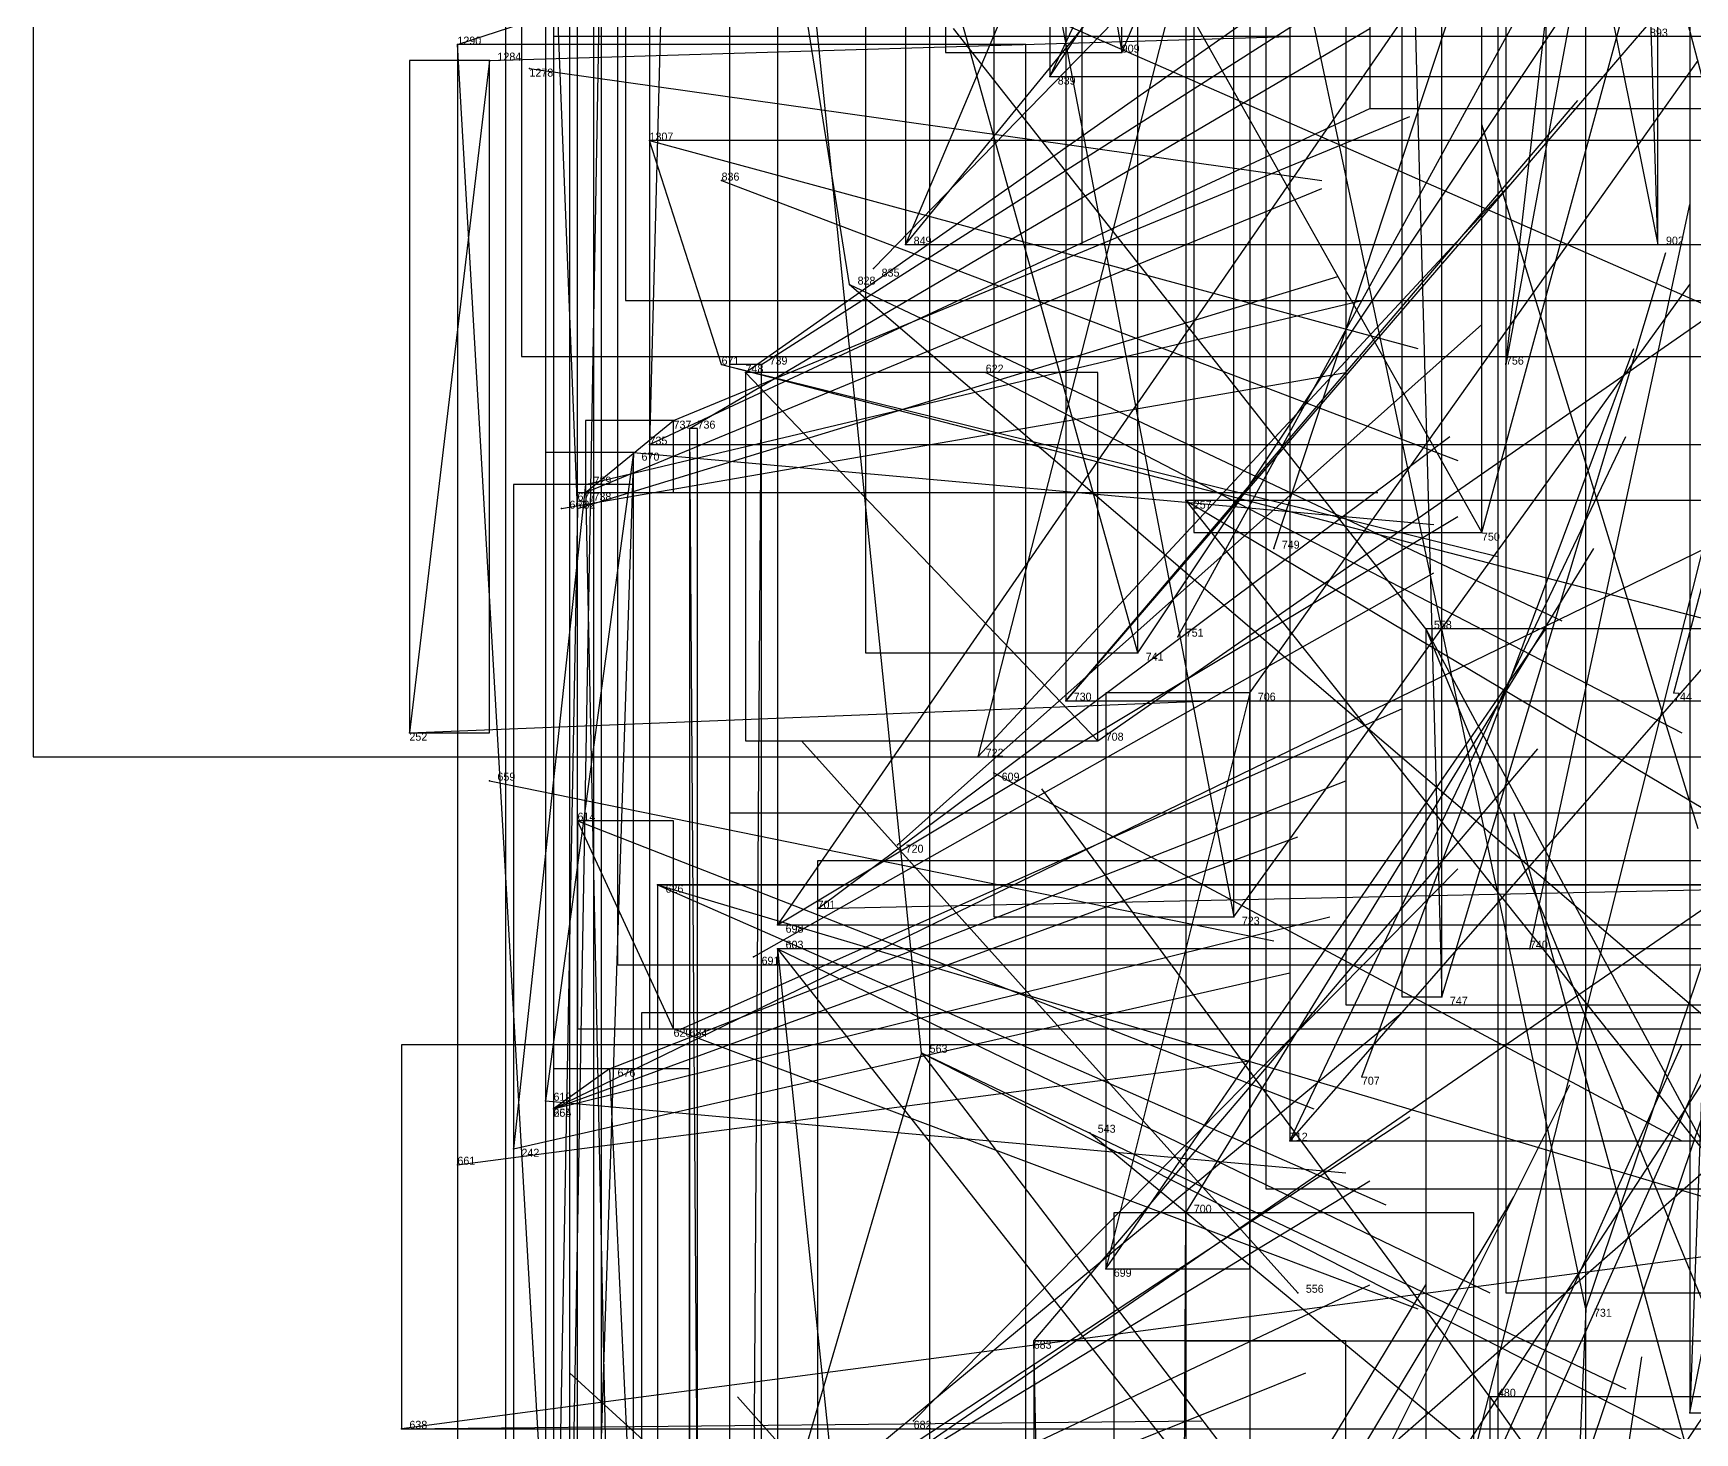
# Model space of a CAD drawing. Extents: x 59.1 to 70.8, y 600.3 to 605.1.
# Drawn here: x 68.053 to 68.2606, y 601.3845 to 601.5594 of the extents above; entities that cross this region are included whole.
import ezdxf

# ---------------------------------------------------------------- set-up
doc = ezdxf.new("R2010")
doc.units = 0
for name, color, linetype in [('Clients', 3, 'CONTINUOUS'), ('Facilities', 3, 'CONTINUOUS'), ('Facilities_lines', 3, 'CONTINUOUS'), ('Min_max_boxes', 1, 'CONTINUOUS'), ('Normals', 1, 'CONTINUOUS'), ('Source_points', 5, 'CONTINUOUS'), ('Text', 3, 'CONTINUOUS')]:
    doc.layers.add(name, color=color, linetype=linetype)

msp = doc.modelspace()

# ---------------------------------------------------------------- linework, layer by layer
at = {"layer": 'Clients', "color": 5}
for p in [(68.106, 601.558, 445.822), (68.189, 601.557, 446.346), (68.13, 601.546, 445.366), (68.162, 601.533, 446.164), (68.256, 601.533, 446.349), (68.144, 601.518, 445.98), (68.237, 601.518, 446.293), (68.133, 601.511, 445.792), (68.13, 601.508, 445.856), (68.234, 601.497, 446.13), (68.182, 601.476, 445.993), (68.1, 601.472, 445.41), (68.186, 601.471, 445.792), (68.171, 601.469, 445.934), (68.121, 601.461, 445.181), (68.151, 601.45, 445.814), (68.146, 601.448, 445.749), (68.203, 601.449, 445.841), (68.229, 601.439, 446.003), (68.117, 601.426, 445.245), (68.118, 601.425, 445.505), (68.118, 601.425, 445.438), (68.21, 601.421, 445.88), (68.113, 601.42, 445.376), (68.197, 601.412, 445.822), (68.187, 601.405, 445.761), (68.178, 601.396, 445.7), (68.26, 601.387, 445.858), (68.099, 601.385, 445.186)]:
    msp.add_point(p, dxfattribs=at)
at = {"layer": 'Facilities', "color": 3}
for p in [(68.11, 601.556, 445.67), (68.115, 601.555, 445.52), (68.18, 601.554, 446.243), (68.139, 601.541, 445.29), (68.158, 601.53, 446.102), (68.155, 601.528, 445.216), (68.139, 601.518, 445.335), (68.142, 601.517, 446.044), (68.172, 601.517, 445.14), (68.135, 601.51, 445.92), (68.128, 601.507, 445.405), (68.121, 601.502, 445.475), (68.122, 601.503, 445.604), (68.122, 601.502, 445.73), (68.119, 601.5, 445.538), (68.121, 601.5, 445.667), (68.197, 601.501, 445.061), (68.208, 601.495, 446.176), (68.227, 601.485, 444.985), (68.196, 601.484, 446.116), (68.191, 601.482, 446.056), (68.205, 601.477, 445.93), (68.258, 601.477, 446.07), (68.11, 601.466, 445.257), (68.173, 601.467, 445.092), (68.161, 601.458, 445.873), (68.131, 601.453, 445.105), (68.146, 601.445, 445.029), (68.24, 601.445, 446.062), (68.143, 601.444, 445.688), (68.133, 601.435, 445.173), (68.134, 601.435, 445.626), (68.164, 601.432, 444.952), (68.125, 601.43, 445.566), (68.219, 601.429, 445.941), (68.185, 601.422, 444.874), (68.106, 601.418, 445.313), (68.211, 601.402, 444.797), (68.247, 601.4, 445.786), (68.235, 601.389, 444.721), (68.163, 601.386, 445.641)]:
    msp.add_point(p, dxfattribs=at)
at = {"layer": 'Facilities_lines', "color": 3}
for p, q in [((68.313, 602.023, 446.814), (68.171, 601.469, 445.934)), ((68.337, 601.949, 446.599), (68.162, 601.533, 446.164)), ((68.18, 601.554, 446.243), (68.353, 601.92, 446.375)), ((68.184, 601.89, 447.393), (68.256, 601.533, 446.349)), ((68.404, 601.822, 446.344), (68.146, 601.448, 445.749)), ((68.293, 601.821, 446.099), (68.237, 601.518, 446.293)), ((68.329, 601.762, 445.825), (68.205, 601.271, 445.438)), ((68.155, 601.528, 445.216), (68.123, 601.728, 446.023)), ((68.392, 601.72, 445.829), (68.182, 601.476, 445.993)), ((68.167, 601.689, 446.762), (68.189, 601.557, 446.346)), ((68.231, 601.67, 446.616), (68.298, 601.415, 445.972)), ((68.164, 601.432, 444.952), (68.14, 601.667, 445.81)), ((68.247, 601.4, 445.786), (68.197, 601.636, 446.64)), ((68.427, 601.634, 445.443), (68.165, 601.242, 445.259)), ((68.224, 601.622, 446.449), (68.229, 601.439, 446.003)), ((68.381, 601.617, 445.296), (68.21, 601.421, 445.88)), ((68.173, 601.605, 446.322), (68.203, 601.449, 445.841)), ((68.191, 601.482, 446.056), (68.157, 601.604, 446.401)), ((68.466, 601.596, 445.746), (68.112, 601.286, 445.022)), ((68.451, 601.587, 445.594), (68.118, 601.425, 445.438)), ((68.45, 601.443, 445.135), (68.126, 601.585, 445.913)), ((68.132, 601.585, 446.092), (68.13, 601.508, 445.856)), ((68.124, 601.58, 446.03), (68.12, 601.355, 445.335)), ((68.121, 601.5, 445.667), (68.118, 601.576, 445.902)), ((68.198, 601.561, 446.407), (68.234, 601.497, 446.13)), ((68.122, 601.282, 445.138), (68.106, 601.558, 445.822)), ((68.42, 601.559, 445.373), (68.118, 601.351, 445.274)), ((68.11, 601.556, 445.67), (68.1, 601.472, 445.41)), ((68.139, 601.518, 445.335), (68.13, 601.546, 445.366)), ((68.155, 601.528, 445.216), (68.461, 601.266, 445.032)), ((68.139, 601.518, 445.335), (68.46, 601.435, 445.428)), ((68.143, 601.37, 445.522), (68.144, 601.518, 445.98)), ((68.142, 601.517, 446.044), (68.186, 601.471, 445.792)), ((68.122, 601.502, 445.73), (68.133, 601.511, 445.792)), ((68.135, 601.51, 445.92), (68.136, 601.365, 445.458)), ((68.128, 601.507, 445.405), (68.117, 601.426, 445.245)), ((68.128, 601.507, 445.405), (68.123, 601.355, 445.076)), ((68.122, 601.503, 445.604), (68.113, 601.42, 445.376)), ((68.122, 601.503, 445.604), (68.128, 601.213, 444.95)), ((68.121, 601.5, 445.667), (68.117, 601.281, 445.098)), ((68.197, 601.501, 445.061), (68.415, 601.227, 445.082)), ((68.264, 601.496, 446.052), (68.26, 601.387, 445.858)), ((68.227, 601.485, 444.985), (68.444, 600.957, 444.458)), ((68.227, 601.485, 444.985), (68.397, 601.169, 445.066)), ((68.205, 601.477, 445.93), (68.187, 601.405, 445.761)), ((68.133, 601.435, 445.173), (68.121, 601.461, 445.181)), ((68.437, 601.456, 445.073), (68.151, 601.45, 445.814)), ((68.131, 601.453, 445.105), (68.456, 601.356, 445.257)), ((68.131, 601.453, 445.105), (68.443, 601.453, 445.602)), ((68.146, 601.445, 445.029), (68.548, 600.934, 444.122)), ((68.146, 601.445, 445.029), (68.156, 601.349, 444.804)), ((68.462, 601.433, 445.252), (68.099, 601.385, 445.186)), ((68.164, 601.432, 444.952), (68.142, 601.357, 444.881)), ((68.164, 601.432, 444.952), (68.527, 600.957, 444.234)), ((68.164, 601.432, 444.952), (68.437, 601.293, 445.206)), ((68.125, 601.43, 445.566), (68.118, 601.425, 445.505)), ((68.125, 601.43, 445.566), (68.135, 601.215, 445.015)), ((68.196, 601.189, 445.177), (68.197, 601.412, 445.822)), ((68.247, 601.4, 445.786), (68.246, 601.378, 445.801)), ((68.183, 601.178, 445.119), (68.178, 601.396, 445.7)), ((68.235, 601.389, 444.721), (68.383, 601.182, 445.125))]:
    msp.add_line(p, q, dxfattribs=at)
at = {"layer": 'Min_max_boxes', "color": 1}
for p, q in [((68.053, 602.023, 445.934), (68.053, 601.469, 445.934)), ((68.053, 602.023, 447.277), (68.053, 601.469, 447.277)), ((68.127, 601.996, 446.128), (68.127, 601.526, 446.128)), ((68.127, 601.996, 446.718), (68.127, 601.526, 446.718)), ((68.162, 601.949, 446.164), (68.162, 601.533, 446.164)), ((68.162, 601.949, 446.599), (68.162, 601.533, 446.599)), ((68.18, 601.92, 446.243), (68.18, 601.554, 446.243)), ((68.18, 601.92, 446.375), (68.18, 601.554, 446.375)), ((68.217, 601.91, 445.954), (68.217, 601.438, 445.954)), ((68.217, 601.91, 446.654), (68.217, 601.438, 446.654)), ((68.26, 601.907, 445.858), (68.26, 601.387, 445.858)), ((68.26, 601.907, 446.386), (68.26, 601.387, 446.386)), ((68.184, 601.89, 446.349), (68.184, 601.533, 446.349)), ((68.184, 601.89, 447.393), (68.184, 601.533, 447.393)), ((68.256, 601.533, 446.349), (68.256, 601.89, 446.349)), ((68.256, 601.533, 447.393), (68.256, 601.89, 447.393)), ((68.197, 601.865, 445.782), (68.197, 601.396, 445.782)), ((68.197, 601.865, 446.239), (68.197, 601.396, 446.239)), ((68.22, 601.853, 446.403), (68.22, 601.55, 446.403)), ((68.22, 601.853, 447.272), (68.22, 601.55, 447.272)), ((68.146, 601.822, 445.749), (68.146, 601.448, 445.749)), ((68.146, 601.822, 446.344), (68.146, 601.448, 446.344)), ((68.237, 601.821, 445.914), (68.237, 601.402, 445.914)), ((68.237, 601.821, 446.293), (68.237, 601.402, 446.293)), ((68.14, 601.807, 445.721), (68.14, 601.462, 445.721)), ((68.14, 601.807, 446.406), (68.14, 601.462, 446.406)), ((68.118, 601.794, 444.552), (68.118, 601.083, 444.552)), ((68.118, 601.794, 446.359), (68.118, 601.083, 446.359)), ((68.236, 601.776, 445.558), (68.236, 601.314, 445.558)), ((68.236, 601.776, 446.187), (68.236, 601.314, 446.187)), ((68.205, 601.762, 445.438), (68.205, 601.271, 445.438)), ((68.205, 601.762, 445.825), (68.205, 601.271, 445.825)), ((68.13, 601.745, 445.856), (68.13, 601.508, 445.856)), ((68.13, 601.745, 446.131), (68.13, 601.508, 446.131)), ((68.242, 601.745, 444.661), (68.242, 600.985, 444.661)), ((68.242, 601.745, 445.762), (68.242, 600.985, 445.762)), ((68.123, 601.728, 445.032), (68.123, 601.266, 445.032)), ((68.123, 601.728, 446.023), (68.123, 601.266, 446.023)), ((68.114, 601.724, 445.452), (68.114, 601.519, 445.452)), ((68.114, 601.724, 446.228), (68.114, 601.519, 446.228)), ((68.182, 601.72, 445.829), (68.182, 601.476, 445.829)), ((68.182, 601.72, 445.993), (68.182, 601.476, 445.993)), ((68.207, 601.72, 445.972), (68.207, 601.415, 445.972)), ((68.207, 601.72, 446.937), (68.207, 601.415, 446.937)), ((68.167, 601.689, 446.346), (68.167, 601.557, 446.346)), ((68.167, 601.689, 446.762), (68.167, 601.557, 446.762)), ((68.189, 601.557, 446.346), (68.189, 601.689, 446.346)), ((68.189, 601.557, 446.762), (68.189, 601.689, 446.762)), ((68.14, 601.667, 444.234), (68.14, 600.957, 444.234)), ((68.14, 601.667, 445.81), (68.14, 600.957, 445.81)), ((68.197, 601.636, 445.786), (68.197, 601.378, 445.786)), ((68.197, 601.636, 446.64), (68.197, 601.378, 446.64)), ((68.247, 601.378, 445.786), (68.247, 601.636, 445.786)), ((68.247, 601.378, 446.64), (68.247, 601.636, 446.64)), ((68.165, 601.634, 445.259), (68.165, 601.242, 445.259)), ((68.165, 601.634, 445.443), (68.165, 601.242, 445.443)), ((68.224, 601.622, 446.003), (68.224, 601.439, 446.003)), ((68.224, 601.622, 446.449), (68.224, 601.439, 446.449)), ((68.229, 601.439, 446.003), (68.229, 601.622, 446.003)), ((68.229, 601.439, 446.449), (68.229, 601.622, 446.449)), ((68.21, 601.617, 445.296), (68.21, 601.421, 445.296)), ((68.21, 601.617, 445.88), (68.21, 601.421, 445.88)), ((68.173, 601.605, 445.841), (68.173, 601.449, 445.841)), ((68.173, 601.605, 446.322), (68.173, 601.449, 446.322)), ((68.203, 601.449, 445.841), (68.203, 601.605, 445.841)), ((68.203, 601.449, 446.322), (68.203, 601.605, 446.322)), ((68.157, 601.604, 446.056), (68.157, 601.482, 446.056)), ((68.157, 601.604, 446.401), (68.157, 601.482, 446.401)), ((68.191, 601.482, 446.056), (68.191, 601.604, 446.056)), ((68.191, 601.482, 446.401), (68.191, 601.604, 446.401)), ((68.112, 601.602, 445.022), (68.112, 601.286, 445.022)), ((68.112, 601.602, 445.747), (68.112, 601.286, 445.747)), ((68.126, 601.585, 445.135), (68.126, 601.443, 445.135)), ((68.126, 601.585, 445.913), (68.126, 601.443, 445.913)), ((68.12, 601.58, 445.335), (68.12, 601.355, 445.335)), ((68.12, 601.58, 446.03), (68.12, 601.355, 446.03)), ((68.124, 601.355, 445.335), (68.124, 601.58, 445.335)), ((68.124, 601.355, 446.03), (68.124, 601.58, 446.03)), ((68.117, 601.576, 445.098), (68.117, 601.281, 445.098)), ((68.117, 601.576, 445.902), (68.117, 601.281, 445.902)), ((68.121, 601.281, 445.098), (68.121, 601.576, 445.098)), ((68.121, 601.281, 445.902), (68.121, 601.576, 445.902)), ((68.198, 601.561, 446.13), (68.198, 601.497, 446.13)), ((68.198, 601.561, 446.407), (68.198, 601.497, 446.407)), ((68.234, 601.497, 446.13), (68.234, 601.561, 446.13)), ((68.234, 601.497, 446.407), (68.234, 601.561, 446.407)), ((68.177, 601.558, 444.232), (68.106, 601.558, 444.232)), ((68.106, 601.558, 444.232), (68.106, 600.957, 444.232)), ((68.177, 601.558, 445.822), (68.106, 601.558, 445.822)), ((68.106, 601.558, 445.822), (68.106, 600.957, 445.822)), ((68.106, 601.558, 444.232), (68.106, 601.558, 445.822)), ((68.42, 601.559, 445.274), (68.118, 601.559, 445.274)), ((68.118, 601.559, 445.274), (68.118, 601.351, 445.274)), ((68.42, 601.559, 445.373), (68.118, 601.559, 445.373)), ((68.118, 601.559, 445.373), (68.118, 601.351, 445.373)), ((68.118, 601.559, 445.274), (68.118, 601.559, 445.373)), ((68.177, 600.957, 444.232), (68.177, 601.558, 444.232)), ((68.177, 600.957, 445.822), (68.177, 601.558, 445.822)), ((68.177, 601.558, 444.232), (68.177, 601.558, 445.822)), ((68.11, 601.556, 445.41), (68.1, 601.556, 445.41)), ((68.1, 601.556, 445.41), (68.1, 601.472, 445.41)), ((68.11, 601.556, 445.67), (68.1, 601.556, 445.67)), ((68.1, 601.556, 445.67), (68.1, 601.472, 445.67)), ((68.1, 601.556, 445.41), (68.1, 601.556, 445.67)), ((68.11, 601.472, 445.41), (68.11, 601.556, 445.41)), ((68.11, 601.472, 445.67), (68.11, 601.556, 445.67)), ((68.11, 601.556, 445.41), (68.11, 601.556, 445.67)), ((68.167, 601.557, 446.346), (68.189, 601.557, 446.346)), ((68.167, 601.557, 446.762), (68.189, 601.557, 446.762)), ((68.167, 601.557, 446.346), (68.167, 601.557, 446.762)), ((68.189, 601.557, 446.346), (68.189, 601.557, 446.762)), ((68.18, 601.554, 446.243), (68.353, 601.554, 446.243)), ((68.18, 601.554, 446.375), (68.353, 601.554, 446.375)), ((68.18, 601.554, 446.243), (68.18, 601.554, 446.375)), ((68.22, 601.55, 446.403), (68.278, 601.55, 446.403)), ((68.22, 601.55, 447.272), (68.278, 601.55, 447.272)), ((68.22, 601.55, 446.403), (68.22, 601.55, 447.272)), ((68.46, 601.546, 445.335), (68.13, 601.546, 445.335)), ((68.13, 601.546, 445.335), (68.13, 601.435, 445.335)), ((68.46, 601.546, 445.428), (68.13, 601.546, 445.428)), ((68.13, 601.546, 445.428), (68.13, 601.435, 445.428)), ((68.13, 601.546, 445.335), (68.13, 601.546, 445.428)), ((68.162, 601.533, 446.164), (68.337, 601.533, 446.164)), ((68.162, 601.533, 446.599), (68.337, 601.533, 446.599)), ((68.162, 601.533, 446.164), (68.162, 601.533, 446.599)), ((68.184, 601.533, 446.349), (68.256, 601.533, 446.349)), ((68.184, 601.533, 447.393), (68.256, 601.533, 447.393)), ((68.184, 601.533, 446.349), (68.184, 601.533, 447.393)), ((68.256, 601.533, 446.349), (68.256, 601.533, 447.393)), ((68.127, 601.526, 446.128), (68.372, 601.526, 446.128)), ((68.127, 601.526, 446.718), (68.372, 601.526, 446.718)), ((68.127, 601.526, 446.128), (68.127, 601.526, 446.718)), ((68.114, 601.519, 445.452), (68.462, 601.519, 445.452)), ((68.114, 601.519, 446.228), (68.462, 601.519, 446.228)), ((68.114, 601.519, 445.452), (68.114, 601.519, 446.228)), ((68.144, 601.518, 445.325), (68.14, 601.518, 445.325)), ((68.14, 601.518, 445.325), (68.14, 601.296, 445.325)), ((68.144, 601.518, 445.98), (68.14, 601.518, 445.98)), ((68.14, 601.518, 445.98), (68.14, 601.296, 445.98)), ((68.14, 601.518, 445.325), (68.14, 601.518, 445.98)), ((68.144, 601.296, 445.325), (68.144, 601.518, 445.325)), ((68.144, 601.296, 445.98), (68.144, 601.518, 445.98)), ((68.144, 601.518, 445.325), (68.144, 601.518, 445.98)), ((68.186, 601.517, 445.792), (68.142, 601.517, 445.792)), ((68.142, 601.517, 445.792), (68.142, 601.471, 445.792)), ((68.186, 601.517, 446.044), (68.142, 601.517, 446.044)), ((68.142, 601.517, 446.044), (68.142, 601.471, 446.044)), ((68.142, 601.517, 445.792), (68.142, 601.517, 446.044)), ((68.186, 601.471, 445.792), (68.186, 601.517, 445.792)), ((68.186, 601.471, 446.044), (68.186, 601.517, 446.044)), ((68.186, 601.517, 445.792), (68.186, 601.517, 446.044)), ((68.133, 601.511, 445.73), (68.122, 601.511, 445.73)), ((68.122, 601.511, 445.73), (68.122, 601.502, 445.73)), ((68.133, 601.511, 445.792), (68.122, 601.511, 445.792)), ((68.122, 601.511, 445.792), (68.122, 601.502, 445.792)), ((68.122, 601.511, 445.73), (68.122, 601.511, 445.792)), ((68.133, 601.502, 445.73), (68.133, 601.511, 445.73)), ((68.133, 601.502, 445.792), (68.133, 601.511, 445.792)), ((68.133, 601.511, 445.73), (68.133, 601.511, 445.792)), ((68.136, 601.51, 445.458), (68.135, 601.51, 445.458)), ((68.135, 601.51, 445.458), (68.135, 601.365, 445.458)), ((68.136, 601.51, 445.92), (68.135, 601.51, 445.92)), ((68.135, 601.51, 445.92), (68.135, 601.365, 445.92)), ((68.135, 601.51, 445.458), (68.135, 601.51, 445.92)), ((68.136, 601.365, 445.458), (68.136, 601.51, 445.458)), ((68.136, 601.365, 445.92), (68.136, 601.51, 445.92)), ((68.136, 601.51, 445.458), (68.136, 601.51, 445.92)), ((68.13, 601.508, 445.856), (68.421, 601.508, 445.856)), ((68.13, 601.508, 446.131), (68.421, 601.508, 446.131)), ((68.13, 601.508, 445.856), (68.13, 601.508, 446.131)), ((68.128, 601.507, 445.076), (68.117, 601.507, 445.076)), ((68.117, 601.507, 445.076), (68.117, 601.355, 445.076)), ((68.128, 601.507, 445.405), (68.117, 601.507, 445.405)), ((68.117, 601.507, 445.405), (68.117, 601.355, 445.405)), ((68.117, 601.507, 445.076), (68.117, 601.507, 445.405)), ((68.128, 601.355, 445.076), (68.128, 601.507, 445.076)), ((68.128, 601.355, 445.405), (68.128, 601.507, 445.405)), ((68.128, 601.507, 445.076), (68.128, 601.507, 445.405)), ((68.128, 601.503, 444.95), (68.113, 601.503, 444.95)), ((68.113, 601.503, 444.95), (68.113, 601.213, 444.95)), ((68.128, 601.503, 445.604), (68.113, 601.503, 445.604)), ((68.113, 601.503, 445.604), (68.113, 601.213, 445.604)), ((68.113, 601.503, 444.95), (68.113, 601.503, 445.604)), ((68.122, 601.502, 445.73), (68.133, 601.502, 445.73)), ((68.122, 601.502, 445.792), (68.133, 601.502, 445.792)), ((68.122, 601.502, 445.73), (68.122, 601.502, 445.792)), ((68.128, 601.213, 444.95), (68.128, 601.503, 444.95)), ((68.128, 601.213, 445.604), (68.128, 601.503, 445.604)), ((68.128, 601.503, 444.95), (68.128, 601.503, 445.604)), ((68.133, 601.502, 445.73), (68.133, 601.502, 445.792)), ((68.415, 601.501, 445.061), (68.197, 601.501, 445.061)), ((68.197, 601.501, 445.061), (68.197, 601.227, 445.061)), ((68.415, 601.501, 445.082), (68.197, 601.501, 445.082)), ((68.197, 601.501, 445.082), (68.197, 601.227, 445.082)), ((68.197, 601.501, 445.061), (68.197, 601.501, 445.082)), ((68.198, 601.497, 446.13), (68.234, 601.497, 446.13)), ((68.198, 601.497, 446.407), (68.234, 601.497, 446.407)), ((68.198, 601.497, 446.13), (68.198, 601.497, 446.407)), ((68.234, 601.497, 446.13), (68.234, 601.497, 446.407)), ((68.444, 601.485, 444.458), (68.227, 601.485, 444.458)), ((68.227, 601.485, 444.458), (68.227, 600.957, 444.458)), ((68.444, 601.485, 445.066), (68.227, 601.485, 445.066)), ((68.227, 601.485, 445.066), (68.227, 600.957, 445.066)), ((68.227, 601.485, 444.458), (68.227, 601.485, 445.066)), ((68.157, 601.482, 446.056), (68.191, 601.482, 446.056)), ((68.157, 601.482, 446.401), (68.191, 601.482, 446.401)), ((68.157, 601.482, 446.056), (68.157, 601.482, 446.401)), ((68.191, 601.482, 446.056), (68.191, 601.482, 446.401)), ((68.205, 601.477, 445.761), (68.187, 601.477, 445.761)), ((68.187, 601.477, 445.761), (68.187, 601.405, 445.761)), ((68.205, 601.477, 445.93), (68.187, 601.477, 445.93)), ((68.187, 601.477, 445.93), (68.187, 601.405, 445.93)), ((68.187, 601.477, 445.761), (68.187, 601.477, 445.93)), ((68.205, 601.405, 445.761), (68.205, 601.477, 445.761)), ((68.205, 601.405, 445.93), (68.205, 601.477, 445.93)), ((68.205, 601.477, 445.761), (68.205, 601.477, 445.93)), ((68.182, 601.476, 445.829), (68.392, 601.476, 445.829)), ((68.182, 601.476, 445.993), (68.392, 601.476, 445.993)), ((68.182, 601.476, 445.829), (68.182, 601.476, 445.993)), ((68.1, 601.472, 445.41), (68.11, 601.472, 445.41)), ((68.1, 601.472, 445.67), (68.11, 601.472, 445.67)), ((68.1, 601.472, 445.41), (68.1, 601.472, 445.67)), ((68.11, 601.472, 445.41), (68.11, 601.472, 445.67)), ((68.142, 601.471, 445.792), (68.186, 601.471, 445.792)), ((68.142, 601.471, 446.044), (68.186, 601.471, 446.044)), ((68.142, 601.471, 445.792), (68.142, 601.471, 446.044)), ((68.186, 601.471, 445.792), (68.186, 601.471, 446.044)), ((68.053, 601.469, 445.934), (68.313, 601.469, 445.934)), ((68.053, 601.469, 447.277), (68.313, 601.469, 447.277)), ((68.053, 601.469, 445.934), (68.053, 601.469, 447.277)), ((68.14, 601.462, 445.721), (68.436, 601.462, 445.721)), ((68.14, 601.462, 446.406), (68.436, 601.462, 446.406)), ((68.14, 601.462, 445.721), (68.14, 601.462, 446.406)), ((68.133, 601.461, 445.173), (68.121, 601.461, 445.173)), ((68.121, 601.461, 445.173), (68.121, 601.435, 445.173)), ((68.133, 601.461, 445.181), (68.121, 601.461, 445.181)), ((68.121, 601.461, 445.181), (68.121, 601.435, 445.181)), ((68.121, 601.461, 445.173), (68.121, 601.461, 445.181)), ((68.133, 601.435, 445.173), (68.133, 601.461, 445.173)), ((68.133, 601.435, 445.181), (68.133, 601.461, 445.181)), ((68.133, 601.461, 445.173), (68.133, 601.461, 445.181)), ((68.437, 601.456, 444.586), (68.151, 601.456, 444.586)), ((68.151, 601.456, 444.586), (68.151, 601.026, 444.586)), ((68.437, 601.456, 445.814), (68.151, 601.456, 445.814)), ((68.151, 601.456, 445.814), (68.151, 601.026, 445.814)), ((68.151, 601.456, 444.586), (68.151, 601.456, 445.814)), ((68.456, 601.453, 445.105), (68.131, 601.453, 445.105)), ((68.131, 601.453, 445.105), (68.131, 601.356, 445.105)), ((68.456, 601.453, 445.602), (68.131, 601.453, 445.602)), ((68.131, 601.453, 445.602), (68.131, 601.356, 445.602)), ((68.131, 601.453, 445.105), (68.131, 601.453, 445.602)), ((68.146, 601.448, 445.749), (68.404, 601.448, 445.749)), ((68.146, 601.448, 446.344), (68.404, 601.448, 446.344)), ((68.146, 601.448, 445.749), (68.146, 601.448, 446.344)), ((68.173, 601.449, 445.841), (68.203, 601.449, 445.841)), ((68.173, 601.449, 446.322), (68.203, 601.449, 446.322)), ((68.173, 601.449, 445.841), (68.173, 601.449, 446.322)), ((68.203, 601.449, 445.841), (68.203, 601.449, 446.322)), ((68.548, 601.445, 444.122), (68.146, 601.445, 444.122)), ((68.146, 601.445, 444.122), (68.146, 600.934, 444.122)), ((68.548, 601.445, 445.029), (68.146, 601.445, 445.029)), ((68.146, 601.445, 445.029), (68.146, 600.934, 445.029)), ((68.146, 601.445, 444.122), (68.146, 601.445, 445.029)), ((68.126, 601.443, 445.135), (68.45, 601.443, 445.135)), ((68.126, 601.443, 445.913), (68.45, 601.443, 445.913)), ((68.126, 601.443, 445.135), (68.126, 601.443, 445.913)), ((68.224, 601.439, 446.003), (68.229, 601.439, 446.003)), ((68.224, 601.439, 446.449), (68.229, 601.439, 446.449)), ((68.224, 601.439, 446.003), (68.224, 601.439, 446.449)), ((68.229, 601.439, 446.003), (68.229, 601.439, 446.449)), ((68.458, 601.437, 444.874), (68.129, 601.437, 444.874)), ((68.129, 601.437, 444.874), (68.129, 601.288, 444.874)), ((68.458, 601.437, 445.31), (68.129, 601.437, 445.31)), ((68.129, 601.437, 445.31), (68.129, 601.288, 445.31)), ((68.129, 601.437, 444.874), (68.129, 601.437, 445.31)), ((68.217, 601.438, 445.954), (68.292, 601.438, 445.954)), ((68.217, 601.438, 446.654), (68.292, 601.438, 446.654)), ((68.217, 601.438, 445.954), (68.217, 601.438, 446.654)), ((68.121, 601.435, 445.173), (68.133, 601.435, 445.173)), ((68.121, 601.435, 445.181), (68.133, 601.435, 445.181)), ((68.121, 601.435, 445.173), (68.121, 601.435, 445.181)), ((68.13, 601.435, 445.335), (68.46, 601.435, 445.335)), ((68.13, 601.435, 445.428), (68.46, 601.435, 445.428)), ((68.13, 601.435, 445.335), (68.13, 601.435, 445.428)), ((68.133, 601.435, 445.173), (68.133, 601.435, 445.181)), ((68.462, 601.433, 445.186), (68.099, 601.433, 445.186)), ((68.099, 601.433, 445.186), (68.099, 601.385, 445.186)), ((68.462, 601.433, 445.252), (68.099, 601.433, 445.252)), ((68.099, 601.433, 445.252), (68.099, 601.385, 445.252)), ((68.099, 601.433, 445.186), (68.099, 601.433, 445.252)), ((68.463, 601.433, 445.193), (68.113, 601.433, 445.193)), ((68.113, 601.433, 445.193), (68.113, 601.347, 445.193)), ((68.463, 601.433, 445.209), (68.113, 601.433, 445.209)), ((68.113, 601.433, 445.209), (68.113, 601.347, 445.209)), ((68.113, 601.433, 445.193), (68.113, 601.433, 445.209)), ((68.135, 601.43, 445.015), (68.118, 601.43, 445.015)), ((68.118, 601.43, 445.015), (68.118, 601.215, 445.015)), ((68.135, 601.43, 445.566), (68.118, 601.43, 445.566)), ((68.118, 601.43, 445.566), (68.118, 601.215, 445.566)), ((68.118, 601.43, 445.015), (68.118, 601.43, 445.566)), ((68.135, 601.215, 445.015), (68.135, 601.43, 445.015)), ((68.135, 601.215, 445.566), (68.135, 601.43, 445.566)), ((68.135, 601.43, 445.015), (68.135, 601.43, 445.566)), ((68.21, 601.421, 445.296), (68.381, 601.421, 445.296)), ((68.21, 601.421, 445.88), (68.381, 601.421, 445.88)), ((68.21, 601.421, 445.296), (68.21, 601.421, 445.88)), ((68.207, 601.415, 445.972), (68.298, 601.415, 445.972)), ((68.207, 601.415, 446.937), (68.298, 601.415, 446.937)), ((68.207, 601.415, 445.972), (68.207, 601.415, 446.937)), ((68.233, 601.412, 444.842), (68.188, 601.412, 444.842)), ((68.188, 601.412, 444.842), (68.188, 601.084, 444.842)), ((68.233, 601.412, 445.822), (68.188, 601.412, 445.822)), ((68.188, 601.412, 445.822), (68.188, 601.084, 445.822)), ((68.188, 601.412, 444.842), (68.188, 601.412, 445.822)), ((68.233, 601.084, 444.842), (68.233, 601.412, 444.842)), ((68.233, 601.084, 445.822), (68.233, 601.412, 445.822)), ((68.233, 601.412, 444.842), (68.233, 601.412, 445.822)), ((68.187, 601.405, 445.761), (68.205, 601.405, 445.761)), ((68.187, 601.405, 445.93), (68.205, 601.405, 445.93)), ((68.187, 601.405, 445.761), (68.187, 601.405, 445.93)), ((68.205, 601.405, 445.761), (68.205, 601.405, 445.93)), ((68.237, 601.402, 445.914), (68.293, 601.402, 445.914)), ((68.237, 601.402, 446.293), (68.293, 601.402, 446.293)), ((68.237, 601.402, 445.914), (68.237, 601.402, 446.293)), ((68.217, 601.396, 444.334), (68.178, 601.396, 444.334)), ((68.178, 601.396, 444.334), (68.178, 600.916, 444.334)), ((68.217, 601.396, 445.7), (68.178, 601.396, 445.7)), ((68.178, 601.396, 445.7), (68.178, 600.916, 445.7)), ((68.178, 601.396, 444.334), (68.178, 601.396, 445.7)), ((68.197, 601.396, 445.782), (68.335, 601.396, 445.782)), ((68.197, 601.396, 446.239), (68.335, 601.396, 446.239)), ((68.197, 601.396, 445.782), (68.197, 601.396, 446.239)), ((68.217, 600.916, 444.334), (68.217, 601.396, 444.334)), ((68.217, 600.916, 445.7), (68.217, 601.396, 445.7)), ((68.217, 601.396, 444.334), (68.217, 601.396, 445.7)), ((68.383, 601.389, 444.721), (68.235, 601.389, 444.721)), ((68.235, 601.389, 444.721), (68.235, 601.182, 444.721)), ((68.383, 601.389, 445.125), (68.235, 601.389, 445.125)), ((68.235, 601.389, 445.125), (68.235, 601.182, 445.125)), ((68.235, 601.389, 444.721), (68.235, 601.389, 445.125)), ((68.26, 601.387, 445.858), (68.285, 601.387, 445.858)), ((68.26, 601.387, 446.386), (68.285, 601.387, 446.386)), ((68.26, 601.387, 445.858), (68.26, 601.387, 446.386)), ((68.099, 601.385, 445.186), (68.462, 601.385, 445.186)), ((68.099, 601.385, 445.252), (68.462, 601.385, 445.252)), ((68.099, 601.385, 445.186), (68.099, 601.385, 445.252))]:
    msp.add_line(p, q, dxfattribs=at)
at = {"layer": 'Normals', "color": 1}
for p, q in [((68.189, 601.557, 446.346), (68.227, 601.647, 446.323)), ((68.18, 601.554, 446.243), (68.234, 601.635, 446.221)), ((68.256, 601.533, 446.349), (68.253, 601.629, 446.32)), ((68.237, 601.518, 446.293), (68.248, 601.614, 446.268)), ((68.162, 601.533, 446.164), (68.224, 601.609, 446.143)), ((68.158, 601.53, 446.102), (68.226, 601.6, 446.081)), ((68.106, 601.558, 445.822), (68.201, 601.589, 445.814)), ((68.234, 601.497, 446.13), (68.259, 601.589, 446.101)), ((68.208, 601.495, 446.176), (68.238, 601.586, 446.146)), ((68.142, 601.517, 446.044), (68.223, 601.574, 446.032)), ((68.144, 601.518, 445.98), (68.227, 601.571, 445.961)), ((68.196, 601.484, 446.116), (68.242, 601.568, 446.088)), ((68.258, 601.477, 446.07), (68.282, 601.568, 446.037)), ((68.191, 601.482, 446.056), (68.245, 601.563, 446.032)), ((68.135, 601.51, 445.92), (68.22, 601.56, 445.903)), ((68.227, 601.485, 444.985), (68.168, 601.56, 444.956)), ((68.11, 601.556, 445.67), (68.21, 601.559, 445.668)), ((68.115, 601.555, 445.52), (68.214, 601.541, 445.519)), ((68.205, 601.477, 445.93), (68.261, 601.556, 445.906)), ((68.182, 601.476, 445.993), (68.246, 601.551, 445.974)), ((68.13, 601.508, 445.856), (68.22, 601.55, 445.847)), ((68.133, 601.511, 445.792), (68.225, 601.549, 445.78)), ((68.261, 601.46, 444.908), (68.234, 601.548, 444.869)), ((68.13, 601.546, 445.366), (68.226, 601.52, 445.374)), ((68.139, 601.541, 445.29), (68.231, 601.506, 445.306)), ((68.171, 601.469, 445.934), (68.238, 601.541, 445.915)), ((68.122, 601.502, 445.73), (68.214, 601.54, 445.719)), ((68.24, 601.445, 446.062), (68.26, 601.538, 446.03)), ((68.229, 601.439, 446.003), (68.257, 601.532, 445.98)), ((68.121, 601.5, 445.667), (68.216, 601.529, 445.661)), ((68.122, 601.503, 445.604), (68.219, 601.526, 445.596)), ((68.155, 601.528, 445.216), (68.244, 601.486, 445.234)), ((68.186, 601.471, 445.792), (68.268, 601.528, 445.78)), ((68.203, 601.449, 445.841), (68.26, 601.528, 445.821)), ((68.161, 601.458, 445.873), (68.234, 601.523, 445.854)), ((68.219, 601.429, 445.941), (68.253, 601.52, 445.917)), ((68.139, 601.518, 445.335), (68.236, 601.494, 445.343)), ((68.119, 601.5, 445.538), (68.217, 601.517, 445.531)), ((68.172, 601.517, 445.14), (68.259, 601.472, 445.159)), ((68.151, 601.45, 445.814), (68.23, 601.509, 445.799)), ((68.21, 601.421, 445.88), (68.252, 601.509, 445.857)), ((68.128, 601.507, 445.405), (68.228, 601.498, 445.406)), ((68.121, 601.502, 445.475), (68.221, 601.502, 445.472)), ((68.146, 601.448, 445.749), (68.231, 601.499, 445.735)), ((68.197, 601.501, 445.061), (68.281, 601.451, 445.08)), ((68.197, 601.412, 445.822), (68.248, 601.495, 445.797)), ((68.143, 601.444, 445.688), (68.228, 601.492, 445.668)), ((68.247, 601.4, 445.786), (68.277, 601.489, 445.752)), ((68.187, 601.405, 445.761), (68.242, 601.485, 445.737)), ((68.26, 601.387, 445.858), (68.279, 601.482, 445.832)), ((68.1, 601.472, 445.41), (68.2, 601.476, 445.407)), ((68.134, 601.435, 445.626), (68.224, 601.475, 445.609)), ((68.211, 601.402, 444.797), (68.149, 601.471, 444.76)), ((68.178, 601.396, 445.7), (68.241, 601.47, 445.676)), ((68.11, 601.466, 445.257), (68.208, 601.446, 445.263)), ((68.125, 601.43, 445.566), (68.217, 601.466, 445.553)), ((68.173, 601.467, 445.092), (68.259, 601.421, 445.113)), ((68.246, 601.378, 445.801), (68.276, 601.467, 445.768)), ((68.235, 601.389, 444.721), (68.179, 601.465, 444.688)), ((68.263, 601.37, 444.644), (68.238, 601.462, 444.615)), ((68.121, 601.461, 445.181), (68.213, 601.425, 445.194)), ((68.118, 601.425, 445.505), (68.211, 601.459, 445.491)), ((68.163, 601.386, 445.641), (68.231, 601.455, 445.616)), ((68.131, 601.453, 445.105), (68.222, 601.413, 445.119)), ((68.233, 601.366, 445.741), (68.272, 601.453, 445.712)), ((68.118, 601.425, 445.438), (68.215, 601.449, 445.432)), ((68.146, 601.445, 445.029), (68.235, 601.402, 445.047)), ((68.113, 601.42, 445.376), (68.21, 601.442, 445.367)), ((68.149, 601.375, 445.582), (68.224, 601.437, 445.56)), ((68.133, 601.435, 445.173), (68.226, 601.4, 445.187)), ((68.22, 601.346, 445.578), (68.259, 601.433, 445.549)), ((68.106, 601.418, 445.313), (68.205, 601.431, 445.307)), ((68.164, 601.432, 444.952), (68.252, 601.39, 444.974)), ((68.212, 601.352, 445.683), (68.264, 601.432, 445.655)), ((68.202, 601.342, 445.624), (68.245, 601.428, 445.597)), ((68.117, 601.426, 445.245), (68.217, 601.417, 445.248)), ((68.143, 601.37, 445.522), (68.225, 601.424, 445.503)), ((68.185, 601.422, 444.874), (68.26, 601.36, 444.898)), ((68.136, 601.365, 445.458), (68.22, 601.416, 445.439)), ((68.188, 601.331, 445.565), (68.238, 601.414, 445.54)), ((68.131, 601.361, 445.398), (68.22, 601.403, 445.38)), ((68.178, 601.322, 445.504), (68.227, 601.403, 445.471)), ((68.24, 601.3, 445.553), (68.254, 601.394, 445.521)), ((68.19, 601.328, 444.651), (68.12, 601.392, 444.62)), ((68.12, 601.355, 445.335), (68.212, 601.392, 445.324)), ((68.205, 601.317, 444.576), (68.141, 601.389, 444.551)), ((68.099, 601.385, 445.186), (68.199, 601.386, 445.189))]:
    msp.add_line(p, q, dxfattribs=at)
at = {"layer": 'Source_points', "color": 5}
for p in [(68.106, 601.558, 445.822), (68.11, 601.556, 445.67), (68.115, 601.555, 445.52), (68.189, 601.557, 446.346), (68.18, 601.554, 446.243), (68.13, 601.546, 445.366), (68.139, 601.541, 445.29), (68.162, 601.533, 446.164), (68.256, 601.533, 446.349), (68.158, 601.53, 446.102), (68.155, 601.528, 445.216), (68.139, 601.518, 445.335), (68.144, 601.518, 445.98), (68.237, 601.518, 446.293), (68.142, 601.517, 446.044), (68.172, 601.517, 445.14), (68.133, 601.511, 445.792), (68.135, 601.51, 445.92), (68.13, 601.508, 445.856), (68.128, 601.507, 445.405), (68.121, 601.502, 445.475), (68.122, 601.503, 445.604), (68.122, 601.502, 445.73), (68.119, 601.5, 445.538), (68.121, 601.5, 445.667), (68.197, 601.501, 445.061), (68.234, 601.497, 446.13), (68.208, 601.495, 446.176), (68.227, 601.485, 444.985), (68.196, 601.484, 446.116), (68.191, 601.482, 446.056), (68.205, 601.477, 445.93), (68.258, 601.477, 446.07), (68.182, 601.476, 445.993), (68.1, 601.472, 445.41), (68.186, 601.471, 445.792), (68.171, 601.469, 445.934), (68.11, 601.466, 445.257), (68.173, 601.467, 445.092), (68.121, 601.461, 445.181), (68.161, 601.458, 445.873), (68.131, 601.453, 445.105), (68.151, 601.45, 445.814), (68.146, 601.448, 445.749), (68.203, 601.449, 445.841), (68.146, 601.445, 445.029), (68.24, 601.445, 446.062), (68.143, 601.444, 445.688), (68.229, 601.439, 446.003), (68.133, 601.435, 445.173), (68.134, 601.435, 445.626), (68.164, 601.432, 444.952), (68.125, 601.43, 445.566), (68.219, 601.429, 445.941), (68.117, 601.426, 445.245), (68.118, 601.425, 445.438), (68.118, 601.425, 445.505), (68.185, 601.422, 444.874), (68.21, 601.421, 445.88), (68.106, 601.418, 445.313), (68.113, 601.42, 445.376), (68.197, 601.412, 445.822), (68.187, 601.405, 445.761), (68.211, 601.402, 444.797), (68.247, 601.4, 445.786), (68.178, 601.396, 445.7), (68.235, 601.389, 444.721), (68.26, 601.387, 445.858), (68.099, 601.385, 445.186), (68.163, 601.386, 445.641)]:
    msp.add_point(p, dxfattribs=at)

# ---------------------------------------------------------------- texts
at = {"layer": 'Text', "color": 3}
for s, p in [('893', (68.255, 601.559, 446.36)), ('1290', (68.106, 601.558, 445.822)), ('909', (68.189, 601.557, 446.346)), ('1284', (68.111, 601.556, 445.67)), ('1278', (68.115, 601.554, 445.52)), ('839', (68.181, 601.553, 446.243)), ('1307', (68.13, 601.546, 445.366)), ('836', (68.139, 601.541, 445.29)), ('849', (68.163, 601.533, 446.164)), ('902', (68.257, 601.533, 446.349)), ('828', (68.156, 601.528, 445.216)), ('835', (68.159, 601.529, 446.102)), ('671', (68.139, 601.518, 445.335)), ('748', (68.142, 601.517, 446.044)), ('739', (68.145, 601.518, 445.98)), ('622', (68.172, 601.517, 445.14)), ('756', (68.237, 601.518, 446.293)), ('737', (68.133, 601.51, 445.792)), ('736', (68.136, 601.51, 445.92)), ('735', (68.13, 601.508, 445.856)), ('670', (68.129, 601.506, 445.405)), ('729', (68.123, 601.503, 445.604)), ('677', (68.121, 601.501, 445.475)), ('738', (68.123, 601.501, 445.73)), ('667', (68.12, 601.5, 445.538)), ('732', (68.121, 601.5, 445.667)), ('257', (68.198, 601.5, 445.061)), ('750', (68.234, 601.496, 446.13)), ('749', (68.209, 601.495, 446.176)), ('751', (68.197, 601.484, 446.116)), ('558', (68.228, 601.485, 444.985)), ('741', (68.192, 601.481, 446.056)), ('730', (68.183, 601.476, 445.993)), ('706', (68.206, 601.476, 445.93)), ('744', (68.258, 601.476, 446.07)), ('252', (68.1, 601.471, 445.41)), ('708', (68.187, 601.471, 445.792)), ('722', (68.172, 601.469, 445.934)), ('659', (68.111, 601.466, 445.257)), ('609', (68.174, 601.466, 445.092)), ('614', (68.121, 601.461, 445.181)), ('720', (68.162, 601.457, 445.873)), ('626', (68.132, 601.452, 445.105)), ('701', (68.151, 601.45, 445.814)), ('698', (68.147, 601.447, 445.749)), ('723', (68.204, 601.448, 445.841)), ('603', (68.147, 601.445, 445.029)), ('740', (68.24, 601.445, 446.062)), ('691', (68.144, 601.443, 445.688)), ('747', (68.23, 601.438, 446.003)), ('620', (68.133, 601.434, 445.173)), ('684', (68.135, 601.434, 445.626)), ('563', (68.165, 601.432, 444.952)), ('676', (68.126, 601.429, 445.566)), ('707', (68.219, 601.428, 445.941)), ('619', (68.118, 601.426, 445.245)), ('254', (68.118, 601.424, 445.438)), ('665', (68.118, 601.424, 445.505)), ('543', (68.186, 601.422, 444.874)), ('712', (68.21, 601.421, 445.88)), ('661', (68.106, 601.418, 445.313)), ('242', (68.114, 601.419, 445.376)), ('700', (68.198, 601.412, 445.822)), ('699', (68.188, 601.404, 445.761)), ('556', (68.212, 601.402, 444.797)), ('731', (68.248, 601.399, 445.786)), ('683', (68.178, 601.395, 445.7)), ('480', (68.236, 601.389, 444.721)), ('638', (68.1, 601.385, 445.186)), ('682', (68.163, 601.385, 445.641))]:
    msp.add_text(s, height=0.001, dxfattribs=at).set_placement(p)

doc.saveas('drawing.dxf')
